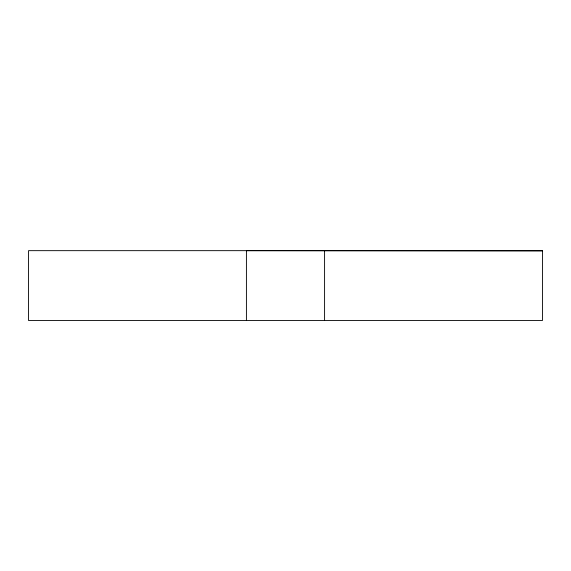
<?xml version="1.0" encoding="UTF-8"?>
<svg xmlns="http://www.w3.org/2000/svg" width="571" height="571" viewBox="0 0 571 571"><rect width="100%" height="100%" fill="white"/><g stroke="black" fill="none" stroke-linecap="round" stroke-linejoin="round"><path stroke-width="0.86" d="M542.45 250.919L246.415 250.662L246.415 320.517M324.585 250.483L324.585 320.517M542.45 250.662L28.55 250.662L28.55 320.517L542.45 320.517L542.45 250.662"/></g></svg>
